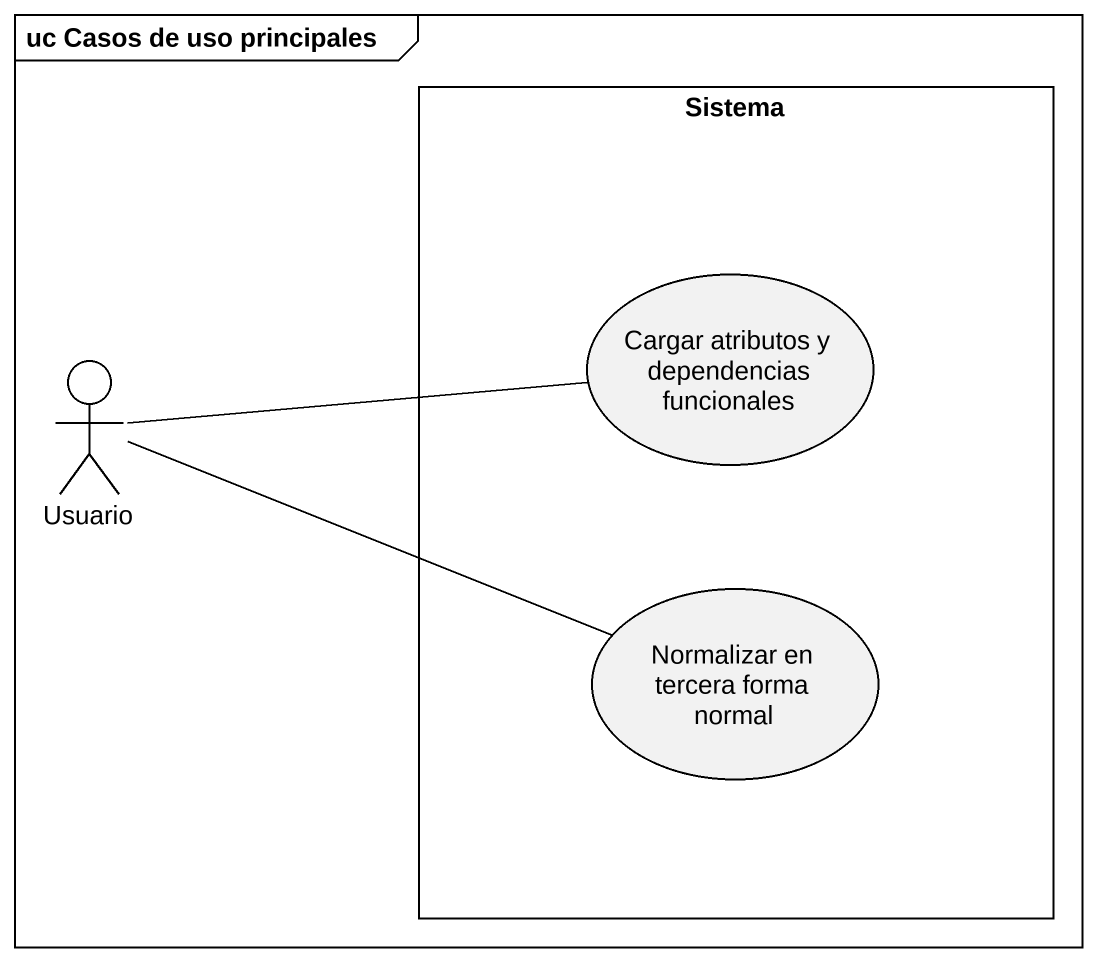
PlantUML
@startuml
mainframe uc Casos de uso principales
rectangle Sistema {
  usecase "Cargar atributos y dependencias funcionales" as Cargar_atributos_y
  usecase "Normalizar en tercera forma normal" as Normalizar_en_tercera_forma
}
actor Usuario
Usuario -right- Cargar_atributos_y
Usuario -right- Normalizar_en_tercera_forma
@enduml
